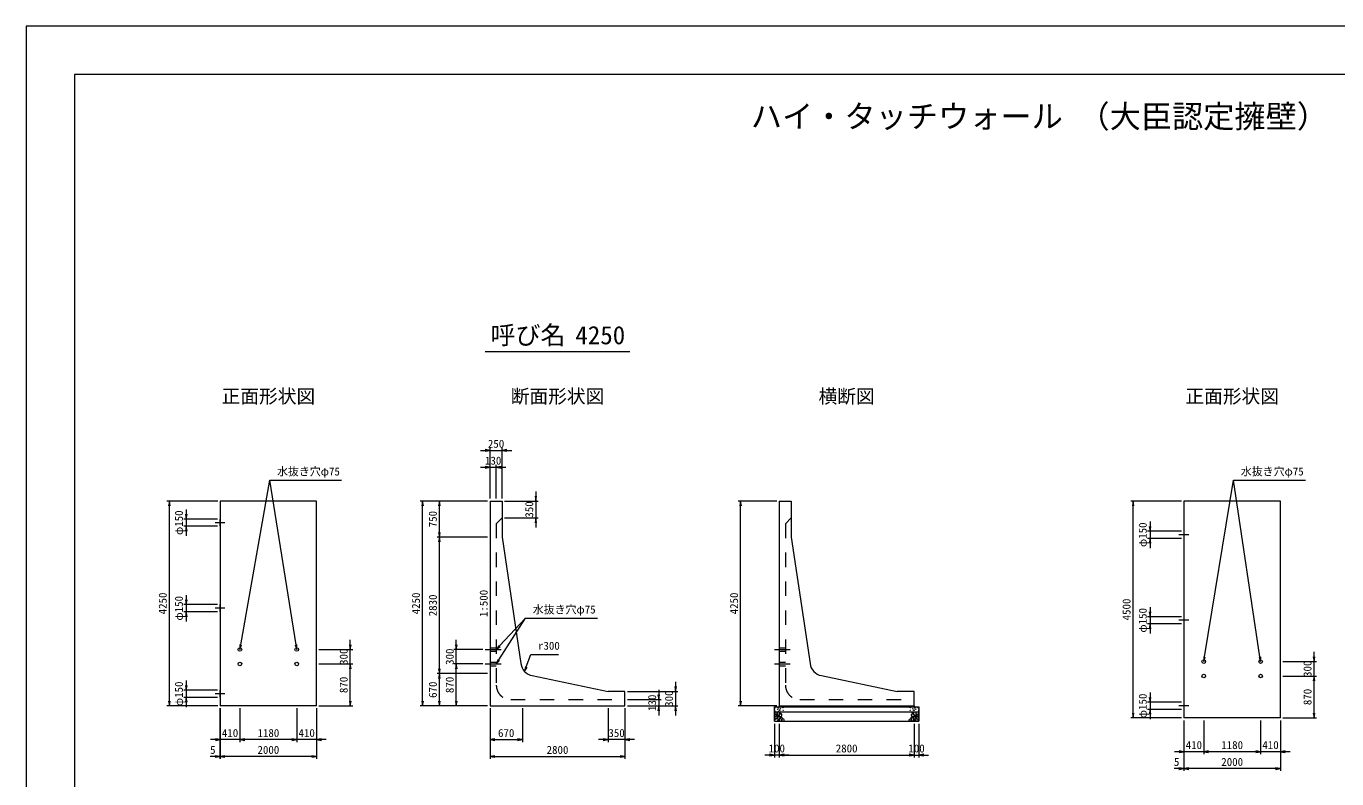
# Model space of a CAD drawing. Units: millimetres at full size. Extents: x 0 to 42050, y 0 to 29700.
# Drawn here: x 0 to 27196, y 14088 to 29700 of the extents above; entities that cross this region are included whole.
import ezdxf
from ezdxf.enums import TextEntityAlignment as Align

# ---------------------------------------------------------------- set-up
doc = ezdxf.new("R2010")
doc.units = ezdxf.units.MM
doc.header["$LTSCALE"] = 50
doc.linetypes.add('CHAIN', pattern=[18.5, 12, -1.5, 3.5, -1.5])
doc.linetypes.add('DASHED_SPACED', pattern=[12, 6, -6])
for name, color, linetype, lineweight in [('D-BMK', 2, 'CHAIN', 13), ('D-DCR-HCHn', 4, 'Continuous', 9), ('D-STR-DIM', 7, 'Continuous', 13), ('D-STR-STRn', 1, 'Continuous', 13), ('D-STR-TXT', 7, 'Continuous', 13), ('D-TTL', 2, 'Continuous', 13), ('D-TTL-TXT', 7, 'Continuous', 13)]:
    doc.layers.add(name, color=color, linetype=linetype, lineweight=lineweight)
doc.styles.add('ＭＳ ゴシック', font='')
doc.styles.get('ＭＳ ゴシック').set_extended_font_data('MS Gothic')

# ---------------------------------------------------------------- blocks, each defined once
blk = doc.blocks.new('open_arrow')
at = {"color": 0, "linetype": 'Continuous', "lineweight": -2}
blk.add_lwpolyline([(7.5, 1.25), (0, 0), (7.5, -1.25)], dxfattribs=at)

msp = doc.modelspace()

# ---------------------------------------------------------------- linework, layer by layer
at = {"layer": 'D-BMK'}
for p, q in [((4125, 19400), (3920, 19400)), ((24125, 19150), (23920, 19150)), ((4125, 17625), (3920, 17625)), ((24125, 17375), (23920, 17375)), ((9525, 16770), (9855, 16770)), ((15525, 16770), (15855, 16770)), ((9525, 16470), (9855, 16470)), ((15525, 16470), (15855, 16470)), ((4125, 15850), (3920, 15850)), ((24125, 15600), (23920, 15600))]:
    msp.add_line(p, q, dxfattribs=at)
at = {"layer": 'D-DCR-HCHn'}
for points in [[(15532.28, 15413.81), (15525.35, 15393), (15534.59, 15379.14), (15557.71, 15376.82), (15573.49, 15383.6), (15566.95, 15399.94), (15571.58, 15409.18), (15562.33, 15418.43), (15548.46, 15423.05)], [(15576.16, 15337.01), (15593.28, 15362.69), (15591.14, 15369.11), (15567.59, 15375.53), (15546.19, 15373.39), (15531.21, 15360.55), (15529.07, 15345.57), (15531.21, 15330.59), (15548.33, 15326.31)], [(15584.72, 15283.5), (15599.7, 15289.92), (15603.98, 15311.33), (15595.42, 15326.31), (15580.44, 15330.59), (15561.17, 15328.45), (15539.77, 15319.89), (15529.07, 15307.05), (15529.07, 15292.06), (15535.49, 15283.5), (15561.17, 15285.64)], [(15576.2, 15471.59), (15555.4, 15476.22), (15536.9, 15466.97), (15534.59, 15446.17), (15539.21, 15429.99), (15562.33, 15423.05), (15578.51, 15423.05), (15585.44, 15434.61), (15585.44, 15460.04)], [(15594.69, 15473.91), (15587.76, 15453.1), (15590.07, 15429.99), (15573.89, 15404.56), (15594.69, 15393), (15617.8, 15404.56), (15631.67, 15423.05), (15636.3, 15453.1), (15631.67, 15469.28), (15617.8, 15476.22)], [(15599.31, 15393), (15587.76, 15383.76), (15592.38, 15376.82), (15608.56, 15376.82), (15615.49, 15379.14), (15620.12, 15388.38), (15613.18, 15395.32)], [(15636.08, 15337.01), (15646.78, 15362.69), (15638.22, 15373.39), (15612.54, 15373.39), (15601.84, 15369.11), (15591.14, 15354.13), (15591.14, 15341.29), (15601.84, 15324.17), (15614.68, 15322.03)], [(15631.8, 15289.92), (15631.8, 15315.61), (15621.1, 15322.03), (15610.4, 15315.61), (15608.26, 15300.62), (15610.4, 15287.78), (15625.38, 15283.5)], [(15633.98, 15418.43), (15622.43, 15390.69), (15631.67, 15379.14), (15659.41, 15379.14), (15670.97, 15383.76), (15682.53, 15399.94), (15682.53, 15413.81), (15670.97, 15432.3), (15657.1, 15434.61)], [(15672.47, 15285.64), (15678.89, 15304.91), (15676.75, 15326.31), (15691.73, 15349.85), (15672.47, 15360.55), (15651.06, 15349.85), (15638.22, 15332.73), (15633.94, 15304.91), (15638.22, 15289.92), (15651.06, 15283.5)], [(15638.61, 15469.28), (15638.61, 15441.55), (15650.16, 15434.61), (15661.72, 15441.55), (15664.03, 15457.73), (15661.72, 15471.59), (15645.54, 15476.22)], [(15668.19, 15360.55), (15678.89, 15369.11), (15674.61, 15375.53), (15659.62, 15375.53), (15653.2, 15373.39), (15648.92, 15364.83), (15655.34, 15358.41)], [(15689.59, 15287.78), (15708.85, 15283.5), (15725.97, 15292.06), (15728.11, 15311.33), (15723.83, 15326.31), (15702.43, 15332.73), (15687.45, 15332.73), (15681.03, 15322.03), (15681.03, 15298.48)], [(18360.41, 15287.78), (18341.15, 15283.5), (18324.03, 15292.06), (18321.89, 15311.33), (18326.17, 15326.31), (18347.57, 15332.73), (18362.55, 15332.73), (18368.97, 15322.03), (18368.97, 15298.48)], [(18377.53, 15285.64), (18371.11, 15304.91), (18373.25, 15326.31), (18358.27, 15349.85), (18377.53, 15360.55), (18398.94, 15349.85), (18411.78, 15332.73), (18416.06, 15304.91), (18411.78, 15289.92), (18398.94, 15283.5)], [(18416.02, 15418.43), (18427.57, 15390.69), (18418.33, 15379.14), (18390.59, 15379.14), (18379.03, 15383.76), (18367.47, 15399.94), (18367.47, 15413.81), (18379.03, 15432.3), (18392.9, 15434.61)], [(18381.81, 15360.55), (18371.11, 15369.11), (18375.39, 15375.53), (18390.38, 15375.53), (18396.8, 15373.39), (18401.08, 15364.83), (18394.66, 15358.41)], [(18411.39, 15469.28), (18411.39, 15441.55), (18399.84, 15434.61), (18388.28, 15441.55), (18385.97, 15457.73), (18388.28, 15471.59), (18404.46, 15476.22)], [(18413.92, 15337.01), (18403.22, 15362.69), (18411.78, 15373.39), (18437.46, 15373.39), (18448.16, 15369.11), (18458.86, 15354.13), (18458.86, 15341.29), (18448.16, 15324.17), (18435.32, 15322.03)], [(18455.31, 15473.91), (18462.24, 15453.1), (18459.93, 15429.99), (18476.11, 15404.56), (18455.31, 15393), (18432.2, 15404.56), (18418.33, 15423.05), (18413.7, 15453.1), (18418.33, 15469.28), (18432.2, 15476.22)], [(18418.2, 15289.92), (18418.2, 15315.61), (18428.9, 15322.03), (18439.6, 15315.61), (18441.74, 15300.62), (18439.6, 15287.78), (18424.62, 15283.5)], [(18450.69, 15393), (18462.24, 15383.76), (18457.62, 15376.82), (18441.44, 15376.82), (18434.51, 15379.14), (18429.88, 15388.38), (18436.82, 15395.32)], [(18465.28, 15283.5), (18450.3, 15289.92), (18446.02, 15311.33), (18454.58, 15326.31), (18469.56, 15330.59), (18488.83, 15328.45), (18510.23, 15319.89), (18520.93, 15307.05), (18520.93, 15292.06), (18514.51, 15283.5), (18488.83, 15285.64)], [(18473.84, 15337.01), (18456.72, 15362.69), (18458.86, 15369.11), (18482.41, 15375.53), (18503.81, 15373.39), (18518.79, 15360.55), (18520.93, 15345.57), (18518.79, 15330.59), (18501.67, 15326.31)], [(18473.8, 15471.59), (18494.6, 15476.22), (18513.1, 15466.97), (18515.41, 15446.17), (18510.79, 15429.99), (18487.67, 15423.05), (18471.49, 15423.05), (18464.56, 15434.61), (18464.56, 15460.04)], [(18517.72, 15413.81), (18524.65, 15393), (18515.41, 15379.14), (18492.29, 15376.82), (18476.51, 15383.6), (18483.05, 15399.94), (18478.42, 15409.18), (18487.67, 15418.43), (18501.54, 15423.05)]]:
    msp.add_lwpolyline(points, close=True, dxfattribs=at)
for centre, radius in [((15535.73, 15557.43), 3), ((15536.87, 15503.92), 3), ((15587.29, 15525.76), 3), ((15608.34, 15557.43), 7.5), ((15631.66, 15509.97), 7.5), ((15652.71, 15541.64), 3), ((15703.13, 15563.48), 3), ((15704.27, 15509.97), 3), ((18345.73, 15509.97), 3), ((18346.87, 15563.48), 3), ((18397.29, 15541.64), 3), ((18418.34, 15509.97), 7.5), ((18441.66, 15557.43), 7.5), ((18462.71, 15525.76), 3), ((18513.13, 15503.92), 3), ((18514.27, 15557.43), 3)]:
    msp.add_circle(centre, radius, dxfattribs=at)
at = {"layer": 'D-STR-DIM'}
for p, q in [((9625, 19900), (9625, 20950)), ((9875, 19900), (9875, 20950)), ((9425, 20900), (10075, 20900)), ((9425, 20550), (9955, 20550)), ((9625, 19900), (9625, 20600)), ((9755, 19900), (9755, 20600)), ((10575, 20050), (10575, 19300)), ((3975, 19850), (2920, 19850)), ((2970, 15600), (2970, 19850)), ((3320, 19675), (3320, 19125)), ((9575, 19850), (8175, 19850)), ((8225, 15600), (8225, 19850)), ((9575, 19850), (8525, 19850)), ((8575, 19100), (8575, 19850)), ((9925, 19850), (10625, 19850)), ((15575, 19850), (14775, 19850)), ((14825, 15600), (14825, 19850)), ((23975, 19850), (22920, 19850)), ((22970, 15350), (22970, 19850)), ((3970, 19475), (3270, 19475)), ((3970, 19325), (3270, 19325)), ((9925, 19500), (10625, 19500)), ((23320, 19425), (23320, 18875)), ((9575, 19100), (8525, 19100)), ((9575, 19100), (8525, 19100)), ((8575, 16270), (8575, 19100)), ((23970, 19225), (23270, 19225)), ((23970, 19075), (23270, 19075)), ((3970, 17700), (3270, 17700)), ((3320, 17900), (3320, 17350)), ((3970, 17550), (3270, 17550)), ((23970, 17450), (23270, 17450)), ((23320, 17650), (23320, 17100)), ((23970, 17300), (23270, 17300)), ((6725, 16270), (6725, 16970)), ((8925, 16270), (8925, 16970)), ((6075, 16770), (6775, 16770)), ((9475, 16770), (8875, 16770)), ((26725, 16020), (26725, 16720)), ((6075, 16470), (6775, 16470)), ((6075, 16470), (6775, 16470)), ((6725, 15600), (6725, 16470)), ((9475, 16470), (8875, 16470)), ((9475, 16470), (8875, 16470)), ((8925, 15600), (8925, 16470)), ((26075, 16520), (26775, 16520)), ((3320, 16125), (3320, 15575)), ((9575, 16270), (8525, 16270)), ((9575, 16270), (8525, 16270)), ((8575, 15600), (8575, 16270)), ((13475, 16100), (13475, 15400)), ((26075, 16220), (26775, 16220)), ((26075, 16220), (26775, 16220)), ((26725, 15350), (26725, 16220)), ((3970, 15925), (3270, 15925)), ((3970, 15775), (3270, 15775)), ((12475, 15900), (13525, 15900)), ((13125, 15930), (13125, 15400)), ((23320, 15875), (23320, 15325)), ((3975, 15600), (2920, 15600)), ((4020, 15550), (4020, 14500)), ((4025, 15550), (4025, 14850)), ((4025, 15550), (4025, 14500)), ((4025, 15550), (4025, 14500)), ((4435, 15550), (4435, 14850)), ((4435, 15550), (4435, 14850)), ((5615, 15550), (5615, 14850)), ((5615, 15550), (5615, 14850)), ((6025, 15550), (6025, 14850)), ((6025, 15550), (6025, 14500)), ((6075, 15600), (6775, 15600)), ((9575, 15600), (8175, 15600)), ((9575, 15600), (8525, 15600)), ((9575, 15600), (8875, 15600)), ((9625, 15550), (9625, 14850)), ((9625, 15550), (9625, 14500)), ((10295, 15550), (10295, 14850)), ((12075, 15550), (12075, 14850)), ((12425, 15550), (12425, 14500)), ((12425, 15550), (12425, 14850)), ((12475, 15730), (13175, 15730)), ((12475, 15600), (13525, 15600)), ((12475, 15600), (13175, 15600)), ((15575, 15600), (14775, 15600)), ((23970, 15675), (23270, 15675)), ((23970, 15525), (23270, 15525)), ((15525, 15230), (15525, 14530)), ((15625, 15230), (15625, 14530)), ((15625, 15230), (15625, 14530)), ((18425, 15230), (18425, 14530)), ((18425, 15230), (18425, 14530)), ((18525, 15230), (18525, 14530)), ((23975, 15350), (22920, 15350)), ((24020, 15300), (24020, 14250)), ((24025, 15300), (24025, 14600)), ((24025, 15300), (24025, 14250)), ((24025, 15300), (24025, 14250)), ((24435, 15300), (24435, 14600)), ((24435, 15300), (24435, 14600)), ((25615, 15300), (25615, 14600)), ((25615, 15300), (25615, 14600)), ((26025, 15300), (26025, 14600)), ((26025, 15300), (26025, 14250)), ((26075, 15350), (26775, 15350)), ((4635, 14900), (3825, 14900)), ((5615, 14900), (4435, 14900)), ((6225, 14900), (5415, 14900)), ((9625, 14900), (10295, 14900)), ((12625, 14900), (11875, 14900)), ((4225, 14550), (3820, 14550)), ((6025, 14550), (4025, 14550)), ((9625, 14550), (12425, 14550)), ((15825, 14580), (15325, 14580)), ((15625, 14580), (18425, 14580)), ((18225, 14580), (18725, 14580)), ((24635, 14650), (23825, 14650)), ((25615, 14650), (24435, 14650)), ((26225, 14650), (25415, 14650)), ((24225, 14300), (23820, 14300)), ((26025, 14300), (24025, 14300))]:
    msp.add_line(p, q, dxfattribs=at)
msp.add_lwpolyline([(10342.86, 16315.18), (10377.07, 16409.15), (10470.25, 16665.18), (11042.21, 16665.18)], dxfattribs=at)
at = {"layer": 'D-STR-STRn'}
for p, q in [((6025, 19850), (4025, 19850)), ((4025, 19850), (4025, 15600)), ((6025, 15600), (6025, 19850)), ((9625, 19850), (9625, 15600)), ((9625, 19850), (9875, 19850)), ((9875, 19850), (9875, 19100)), ((15625, 19850), (15625, 15600)), ((15625, 19850), (15875, 19850)), ((15875, 19850), (15875, 19100)), ((26025, 19850), (24025, 19850)), ((24025, 19850), (24025, 15350)), ((26025, 15350), (26025, 19850)), ((4025, 19475), (4020, 19475)), ((4020, 19475), (4020, 19325)), ((4025, 19325), (4020, 19325)), ((9875, 19100), (10264.27, 16477.08)), ((15875, 19100), (16264.27, 16477.08)), ((24025, 19225), (24020, 19225)), ((24020, 19225), (24020, 19075)), ((24025, 19075), (24020, 19075)), ((4025, 17700), (4020, 17700)), ((4020, 17700), (4020, 17550)), ((4025, 17550), (4020, 17550)), ((24025, 17450), (24020, 17450)), ((24020, 17450), (24020, 17300)), ((24025, 17300), (24020, 17300)), ((10499.96, 16227.4), (12075, 15900)), ((16499.96, 16227.4), (18075, 15900)), ((4025, 15925), (4020, 15925)), ((4020, 15925), (4020, 15775)), ((4025, 15775), (4020, 15775)), ((12425, 15900), (12075, 15900)), ((12425, 15600), (12425, 15900)), ((18425, 15900), (18075, 15900)), ((18425, 15600), (18425, 15900)), ((6025, 15600), (4025, 15600)), ((9625, 15600), (12425, 15600)), ((15525, 15280), (15525, 15580)), ((15525, 15580), (18525, 15580)), ((15625, 15600), (18425, 15600)), ((15625, 15600), (15625, 15580)), ((18425, 15600), (18425, 15580)), ((18525, 15580), (18525, 15280)), ((24025, 15675), (24020, 15675)), ((24020, 15675), (24020, 15525)), ((24025, 15525), (24020, 15525)), ((15525, 15480), (18525, 15480)), ((15525, 15280), (18525, 15280)), ((26025, 15350), (24025, 15350))]:
    msp.add_line(p, q, dxfattribs=at)
at = {"layer": 'D-STR-STRn', "linetype": 'DASHED_SPACED'}
for p, q in [((9875, 19500), (9755, 19380)), ((9755, 19380), (9755, 16030)), ((15875, 19500), (15755, 19380)), ((15755, 19380), (15755, 16030)), ((9625, 16807.5), (9755, 16807.5)), ((9625, 16732.5), (9755, 16732.5)), ((15625, 16807.5), (15755, 16807.5)), ((15625, 16732.5), (15755, 16732.5)), ((9625, 16507.5), (9755, 16507.5)), ((9625, 16432.5), (9755, 16432.5)), ((15625, 16507.5), (15755, 16507.5)), ((15625, 16432.5), (15755, 16432.5)), ((10055, 15730), (12425, 15730)), ((16055, 15730), (18425, 15730))]:
    msp.add_line(p, q, dxfattribs=at)
at = {"layer": 'D-STR-STRn'}
for centre in [(4435, 16770), (5615, 16770), (4435, 16470), (5615, 16470), (24435, 16520), (25615, 16520), (24435, 16220), (25615, 16220)]:
    msp.add_circle(centre, 37.5, dxfattribs=at)
for centre in [(10561.02, 16521.12), (16561.02, 16521.12)]:
    msp.add_arc(centre, 300, 188.44164, 258.25742, dxfattribs=at)
at = {"layer": 'D-STR-STRn', "linetype": 'DASHED_SPACED'}
for centre in [(10055, 16030), (16055, 16030)]:
    msp.add_arc(centre, 300, 180, 270, dxfattribs=at)
at = {"layer": 'D-STR-TXT'}
for points in [[(4435, 16770), (4452.39, 16868.48), (5055, 20280), (6545.48, 20280)], [(5615, 16770), (5599.24, 16868.75), (5055, 20280)], [(24435, 16520), (24451.27, 16618.67), (25055, 20280), (26545.48, 20280)], [(25615, 16520), (25600.27, 16618.91), (25055, 20280)], [(9755, 16470), (9808.97, 16554.19), (10361.76, 17416.5), (11852.24, 17416.5)], [(9755, 16770), (9823.43, 16842.92), (10361.76, 17416.5)]]:
    msp.add_lwpolyline(points, dxfattribs=at)
at = {"layer": 'D-TTL'}
for points in [[(0, 0), (42050, 0), (42050, 29700), (0, 29700)], [(1000, 1000), (41050, 1000), (41050, 28700), (1000, 28700)]]:
    msp.add_lwpolyline(points, close=True, dxfattribs=at)
at = {"layer": 'D-TTL-TXT'}
msp.add_line((9525, 22950), (12525, 22950), dxfattribs=at)

# ---------------------------------------------------------------- block references
at = {"layer": 'D-STR-DIM', "xscale": 13.3, "yscale": 13.3}
for p, rotation in [((9625, 20900), 180), ((9625, 20550), 180), ((10575, 19850), 90), ((2970, 19850), 270), ((8225, 19850), 270), ((8575, 19850), 270), ((14825, 19850), 270), ((22970, 19850), 270), ((3320, 19475), 90), ((3320, 19325), 270), ((10575, 19500), 270), ((23320, 19225), 90), ((8575, 19100), 90), ((8575, 19100), 270), ((23320, 19075), 270), ((3320, 17700), 90), ((3320, 17550), 270), ((23320, 17450), 90), ((23320, 17300), 270), ((6725, 16770), 90), ((8925, 16770), 90), ((26725, 16520), 90), ((6725, 16470), 270), ((6725, 16470), 270), ((8575, 16270), 90), ((8925, 16470), 270), ((8925, 16470), 270), ((10342.86, 16315.18), 70), ((8575, 16270), 270), ((26725, 16220), 270), ((26725, 16220), 270), ((3320, 15925), 90), ((3320, 15775), 270), ((13125, 15730), 90), ((13475, 15900), 90), ((23320, 15675), 90), ((2970, 15600), 90), ((6725, 15600), 90), ((8225, 15600), 90), ((8575, 15600), 90), ((8925, 15600), 90), ((13125, 15600), 270), ((13475, 15600), 270), ((14825, 15600), 90), ((23320, 15525), 270), ((22970, 15350), 90), ((26725, 15350), 90), ((4025, 14900), 180), ((5615, 14900), 180), ((5615, 14900), 180), ((10295, 14900), 180), ((12075, 14900), 180), ((4020, 14550), 180), ((6025, 14550), 180), ((12425, 14550), 180), ((15525, 14580), 180), ((18425, 14580), 180), ((18425, 14580), 180), ((24025, 14650), 180), ((25615, 14650), 180), ((25615, 14650), 180), ((24020, 14300), 180), ((26025, 14300), 180)]:
    msp.add_blockref('open_arrow', p, dxfattribs=dict(at, rotation=rotation))
for p in [(9875, 20900), (9755, 20550), (4435, 14900), (4435, 14900), (6025, 14900), (9625, 14900), (12425, 14900), (4025, 14550), (4025, 14550), (9625, 14550), (15625, 14580), (15625, 14580), (18525, 14580), (24435, 14650), (24435, 14650), (26025, 14650), (24025, 14300), (24025, 14300)]:
    msp.add_blockref('open_arrow', p, dxfattribs=at)
at = {"layer": 'D-STR-TXT', "xscale": 13.3, "yscale": 13.3}
for p, rotation in [((4435, 16770), 80), ((5615, 16770), 99.1), ((9755, 16770), 46.8), ((24435, 16520), 80.6), ((25615, 16520), 98.5), ((9755, 16470), 57.3)]:
    msp.add_blockref('open_arrow', p, dxfattribs=dict(at, rotation=rotation))

# ---------------------------------------------------------------- texts
at = {"layer": 'D-STR-DIM', "style": 'ＭＳ ゴシック'}
for s, p in [('250', (9750, 21037.5)), ('130', (9690, 20687.5)), ('410', (4230, 15037.5)), ('1180', (5025, 15037.5)), ('410', (5820, 15037.5)), ('670', (9960, 15037.5)), ('350', (12250, 15037.5)), ('5', (3872.5, 14687.5)), ('2000', (5025, 14687.5)), ('2800', (11025, 14687.5)), ('100', (15575, 14717.5)), ('2800', (17025, 14717.5)), ('100', (18475, 14717.5)), ('410', (24230, 14787.5)), ('1180', (25025, 14787.5)), ('410', (25820, 14787.5)), ('5', (23872.5, 14437.5)), ('2000', (25025, 14437.5))]:
    msp.add_text(s, height=166.1, dxfattribs=at).set_placement(p, align=Align.MIDDLE_CENTER)
for s, p in [('φ150', (3168.29, 19400)), ('750', (8437.5, 19475)), ('350', (10437.5, 19675)), ('φ150', (23168.29, 19150)), ('4250', (2832.5, 17725)), ('φ150', (3168.29, 17625)), ('4250', (8087.5, 17725)), ('2830', (8437.5, 17685)), ('4250', (14687.5, 17725)), ('4500', (22832.5, 17600)), ('φ150', (23168.29, 17375)), ('300', (6587.5, 16620)), ('300', (8787.5, 16620)), ('300', (26587.5, 16370)), ('φ150', (3168.29, 15850)), ('870', (6587.5, 16035)), ('670', (8437.5, 15935)), ('870', (8787.5, 16035)), ('130', (12987.5, 15665)), ('300', (13337.5, 15750)), ('φ150', (23168.29, 15600)), ('870', (26587.5, 15785))]:
    msp.add_text(s, height=166.1, rotation=90, dxfattribs=at).set_placement(p, align=Align.MIDDLE_CENTER)
msp.add_text('1:500', height=166.1, rotation=90, dxfattribs=at).set_placement((9625, 17725), align=Align.BOTTOM_CENTER)
msp.add_text('r300', height=166.1, dxfattribs=at).set_placement((10620.25, 16715.18), align=Align.BOTTOM_LEFT)
at = {"layer": 'D-STR-TXT', "style": 'ＭＳ ゴシック'}
for p in [(5205, 20330), (25205, 20330), (10511.76, 17466.5)]:
    msp.add_text('水抜き穴φ75', height=166.1, dxfattribs=at).set_placement(p, align=Align.BOTTOM_LEFT)
at = {"layer": 'D-TTL-TXT', "style": 'ＭＳ ゴシック'}
for s, height, p in [('ハイ・タッチウォール （大臣認定擁壁）', 474.7, (21025, 27450)), ('呼び名', 379.8, (10412.5, 22987.5)), ('4250', 379.8, (11912.5, 22987.5)), ('正面形状図', 284.8, (5025, 21795.38)), ('断面形状図', 284.8, (11025, 21795.38)), ('横断図', 284.8, (17025, 21795.38)), ('正面形状図', 284.8, (25025, 21795.38))]:
    msp.add_text(s, height=height, dxfattribs=at).set_placement(p, align=Align.BOTTOM_CENTER)

doc.saveas('drawing.dxf')
